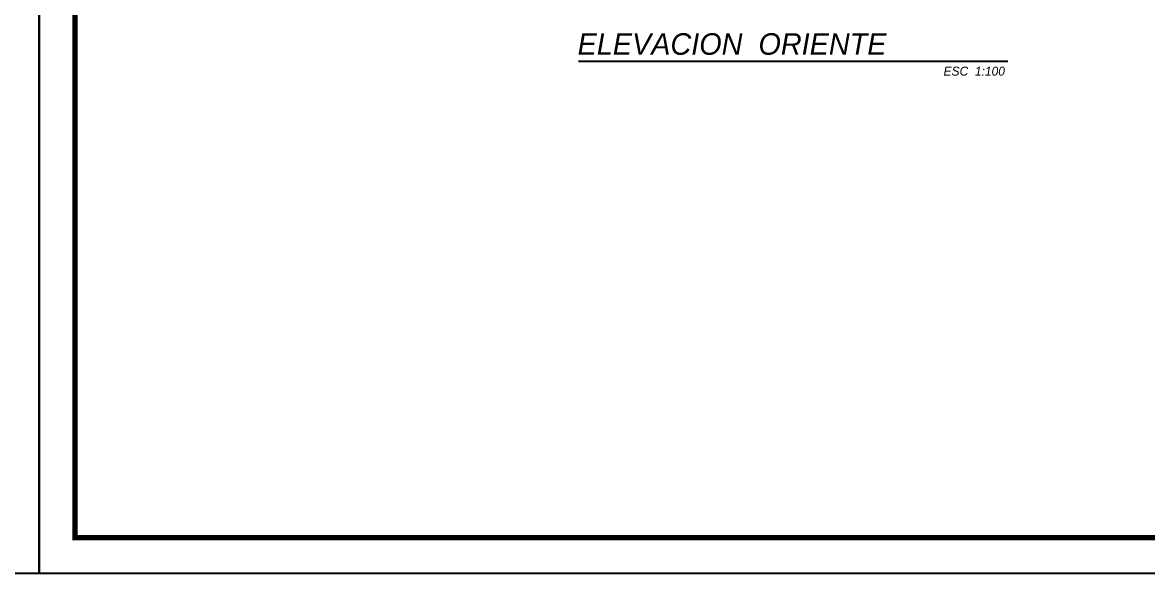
# Model space of a CAD drawing. Header units: millimetres. Extents: x 1217 to 2428, y 234 to 644.
# Drawn here: x 2098.06 to 2129.4, y 357.9 to 373.24 of the extents above; entities that cross this region are included whole.
import ezdxf

# ---------------------------------------------------------------- set-up
doc = ezdxf.new("R2010")
doc.units = ezdxf.units.MM
doc.layers.get('0').update_dxf_attribs({"lineweight": 5})
doc.layers.add('0.1', color=251, linetype='Continuous')
doc.styles.get("Standard").update_dxf_attribs({"font": 'arial.ttf'})

msp = doc.modelspace()

# ---------------------------------------------------------------- linework, layer by layer
at = {"layer": '0.1', "ltscale": 3}
for points in [[(2038.52436, 357.90321), (2038.52436, 447.90321), (2098.52436, 447.90321), (2098.52436, 357.90321), (2038.52436, 357.90321)], [(2098.52436, 357.90321), (2098.52436, 447.90321), (2158.52436, 447.90321), (2158.52436, 357.90321), (2098.52436, 357.90321)]]:
    msp.add_lwpolyline(points, dxfattribs=at)
at = {"layer": '0.1', "ltscale": 3, "const_width": 0.15}
msp.add_lwpolyline([(2099.52436, 358.90321), (2099.52436, 446.90321), (2157.52436, 446.90321), (2157.52436, 358.90321)], close=True, dxfattribs=at)
at = {"layer": '0.1', "ltscale": 3, "elevation": 0}
msp.add_lwpolyline([(2113.55275, 372.163), (2125.51048, 372.163)], dxfattribs=at)

# ---------------------------------------------------------------- texts
at = {"width": 16.0948265, "attachment_point": 5}
for s, insert, char_height in [('{\\fCentury Gothic|b0|i1|c0|p34;ELEVACION  ORIENTE}', (2117.82772, 372.64044, 0), 0.6), ('{\\fCentury Gothic|b0|i1|c0|p34;ESC  1:100}', (2124.57524, 371.88648, 0), 0.25)]:
    msp.add_mtext(s, dxfattribs=dict(at, insert=insert, char_height=char_height))

doc.saveas('drawing.dxf')
